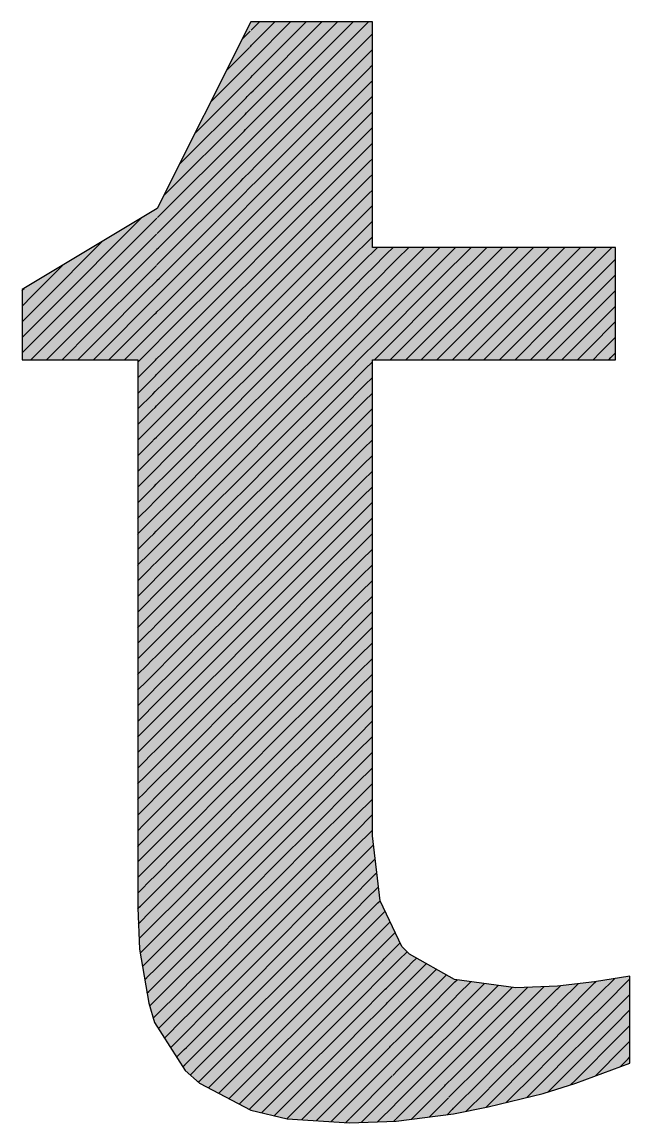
# Model space of a CAD drawing. Extents: x -15895 to 12929, y -2522 to 15173.
# Drawn here: x -8928.59 to -8914.83, y 11081.72 to 11106.65 of the extents above; entities that cross this region are included whole.
import ezdxf

# ---------------------------------------------------------------- set-up
doc = ezdxf.new("R2010")
doc.units = 0
doc.layers.add('MTH-CARIMBO-TXT1', color=1, linetype='Continuous')

msp = doc.modelspace()

# ---------------------------------------------------------------- linework, layer by layer
at = {"layer": 'MTH-CARIMBO-TXT1', "linetype": 'Continuous'}
for p, q in [((-8923.406, 11106.462), (-8923.22, 11106.648)), ((-8923.395, 11106.12), (-8922.867, 11106.648)), ((-8923.384, 11105.777), (-8922.513, 11106.648)), ((-8923.372, 11105.435), (-8922.16, 11106.648)), ((-8923.361, 11105.093), (-8921.806, 11106.648)), ((-8923.35, 11104.751), (-8921.453, 11106.648)), ((-8923.338, 11104.409), (-8921.099, 11106.648)), ((-8923.327, 11104.066), (-8920.746, 11106.648)), ((-8923.606, 11106.262), (-8923.425, 11106.443)), ((-8923.316, 11103.724), (-8920.682, 11106.357)), ((-8920.682, 11106.357), (-8920.665, 11106.374)), ((-8923.963, 11105.552), (-8923.449, 11106.066)), ((-8923.44, 11106.074), (-8923.412, 11106.102)), ((-8923.412, 11106.102), (-8923.395, 11106.12)), ((-8923.304, 11103.382), (-8920.712, 11105.974)), ((-8920.712, 11105.974), (-8920.673, 11106.013)), ((-8920.673, 11106.013), (-8920.66, 11106.026)), ((-8924.319, 11104.841), (-8923.473, 11105.688)), ((-8923.473, 11105.688), (-8923.458, 11105.703)), ((-8923.458, 11105.703), (-8923.412, 11105.749)), ((-8923.412, 11105.749), (-8923.384, 11105.777)), ((-8923.293, 11103.04), (-8920.742, 11105.591)), ((-8920.742, 11105.591), (-8920.68, 11105.652)), ((-8920.68, 11105.652), (-8920.66, 11105.673)), ((-8924.676, 11104.131), (-8923.496, 11105.311)), ((-8923.496, 11105.311), (-8923.476, 11105.331)), ((-8923.476, 11105.331), (-8923.412, 11105.395)), ((-8923.412, 11105.395), (-8923.372, 11105.435)), ((-8920.688, 11105.291), (-8920.66, 11105.319)), ((-8923.412, 11105.041), (-8923.361, 11105.093)), ((-8923.282, 11102.697), (-8920.772, 11105.207)), ((-8920.772, 11105.207), (-8920.688, 11105.291)), ((-8925.033, 11103.421), (-8923.52, 11104.934)), ((-8923.52, 11104.934), (-8923.494, 11104.96)), ((-8923.494, 11104.96), (-8923.412, 11105.041)), ((-8923.27, 11102.355), (-8920.801, 11104.824)), ((-8920.801, 11104.824), (-8920.695, 11104.93)), ((-8920.695, 11104.93), (-8920.66, 11104.966)), ((-8925.39, 11102.71), (-8923.544, 11104.557)), ((-8923.544, 11104.557), (-8923.512, 11104.588)), ((-8923.512, 11104.588), (-8923.412, 11104.688)), ((-8923.412, 11104.688), (-8923.35, 11104.751)), ((-8920.831, 11104.441), (-8920.703, 11104.569)), ((-8920.703, 11104.569), (-8920.66, 11104.612)), ((-8923.53, 11104.216), (-8923.412, 11104.334)), ((-8923.412, 11104.334), (-8923.338, 11104.409)), ((-8923.259, 11102.013), (-8920.831, 11104.441)), ((-8925.528, 11102.219), (-8923.567, 11104.179)), ((-8923.567, 11104.179), (-8923.53, 11104.216)), ((-8923.412, 11103.981), (-8923.327, 11104.066)), ((-8923.248, 11101.671), (-8920.861, 11104.057)), ((-8920.861, 11104.057), (-8920.71, 11104.208)), ((-8920.71, 11104.208), (-8920.66, 11104.259)), ((-8925.516, 11101.877), (-8923.591, 11103.802)), ((-8923.591, 11103.802), (-8923.548, 11103.845)), ((-8923.548, 11103.845), (-8923.412, 11103.981)), ((-8920.891, 11103.674), (-8920.718, 11103.847)), ((-8920.718, 11103.847), (-8920.66, 11103.905)), ((-8923.566, 11103.473), (-8923.412, 11103.627)), ((-8923.412, 11103.627), (-8923.316, 11103.724)), ((-8923.236, 11101.328), (-8920.891, 11103.674)), ((-8920.725, 11103.486), (-8920.66, 11103.551)), ((-8925.505, 11101.534), (-8923.615, 11103.425)), ((-8923.615, 11103.425), (-8923.566, 11103.473)), ((-8923.412, 11103.274), (-8923.304, 11103.382)), ((-8920.921, 11103.29), (-8920.725, 11103.486)), ((-8923.638, 11103.048), (-8923.584, 11103.102)), ((-8923.584, 11103.102), (-8923.412, 11103.274)), ((-8923.225, 11100.986), (-8920.921, 11103.29)), ((-8920.951, 11102.907), (-8920.733, 11103.125)), ((-8920.733, 11103.125), (-8920.66, 11103.198)), ((-8925.494, 11101.192), (-8923.638, 11103.048)), ((-8923.602, 11102.73), (-8923.412, 11102.92)), ((-8923.412, 11102.92), (-8923.293, 11103.04)), ((-8923.214, 11100.644), (-8920.951, 11102.907)), ((-8920.74, 11102.764), (-8920.66, 11102.844)), ((-8925.483, 11100.849), (-8923.662, 11102.67)), ((-8923.662, 11102.67), (-8923.602, 11102.73)), ((-8923.62, 11102.358), (-8923.412, 11102.567)), ((-8923.412, 11102.567), (-8923.282, 11102.697)), ((-8920.98, 11102.524), (-8920.74, 11102.764)), ((-8923.686, 11102.293), (-8923.62, 11102.358)), ((-8923.412, 11102.213), (-8923.27, 11102.355)), ((-8923.202, 11100.302), (-8920.98, 11102.524)), ((-8921.01, 11102.14), (-8920.748, 11102.403)), ((-8920.748, 11102.403), (-8920.66, 11102.491)), ((-8927.92, 11100.18), (-8925.892, 11102.208)), ((-8927.7, 11100.047), (-8925.565, 11102.182)), ((-8925.565, 11102.182), (-8925.539, 11102.207)), ((-8925.472, 11100.507), (-8923.686, 11102.293)), ((-8923.638, 11101.987), (-8923.412, 11102.213)), ((-8923.191, 11099.96), (-8921.01, 11102.14)), ((-8920.755, 11102.042), (-8920.66, 11102.137)), ((-8925.617, 11101.776), (-8925.548, 11101.845)), ((-8925.536, 11101.857), (-8925.516, 11101.877)), ((-8925.461, 11100.164), (-8923.709, 11101.916)), ((-8923.709, 11101.916), (-8923.638, 11101.987)), ((-8923.657, 11101.615), (-8923.412, 11101.86)), ((-8923.412, 11101.86), (-8923.259, 11102.013)), ((-8921.04, 11101.757), (-8920.755, 11102.042)), ((-8928.14, 11100.314), (-8926.776, 11101.678)), ((-8927.48, 11099.914), (-8925.617, 11101.776)), ((-8923.733, 11101.539), (-8923.657, 11101.615)), ((-8923.412, 11101.506), (-8923.248, 11101.671)), ((-8923.18, 11099.617), (-8921.04, 11101.757)), ((-8921.07, 11101.374), (-8920.763, 11101.681)), ((-8920.763, 11101.681), (-8920.66, 11101.784)), ((-8927.259, 11099.78), (-8925.669, 11101.37)), ((-8925.669, 11101.37), (-8925.557, 11101.483)), ((-8925.557, 11101.483), (-8925.544, 11101.496)), ((-8925.537, 11101.503), (-8925.505, 11101.534)), ((-8925.45, 11099.822), (-8923.733, 11101.539)), ((-8923.675, 11101.244), (-8923.412, 11101.506)), ((-8923.412, 11101.152), (-8923.236, 11101.328)), ((-8923.168, 11099.275), (-8921.07, 11101.374)), ((-8921.1, 11100.99), (-8920.77, 11101.32)), ((-8920.77, 11101.32), (-8920.66, 11101.43)), ((-8920.66, 11101.43), (-8920.582, 11101.508)), ((-8920.66, 11101.077), (-8920.34, 11101.396)), ((-8920.582, 11101.508), (-8920.546, 11101.544)), ((-8920.34, 11101.396), (-8920.193, 11101.544)), ((-8920.098, 11101.284), (-8919.839, 11101.544)), ((-8919.856, 11101.173), (-8919.485, 11101.544)), ((-8919.615, 11101.061), (-8919.132, 11101.544)), ((-8919.373, 11100.949), (-8918.778, 11101.544)), ((-8919.131, 11100.838), (-8918.425, 11101.544)), ((-8918.889, 11100.726), (-8918.071, 11101.544)), ((-8918.647, 11100.614), (-8917.718, 11101.544)), ((-8918.405, 11100.503), (-8917.364, 11101.544)), ((-8918.163, 11100.391), (-8917.011, 11101.544)), ((-8917.922, 11100.279), (-8916.657, 11101.544)), ((-8917.68, 11100.168), (-8916.303, 11101.544)), ((-8917.438, 11100.056), (-8915.95, 11101.544)), ((-8917.196, 11099.944), (-8915.596, 11101.544)), ((-8916.954, 11099.832), (-8915.243, 11101.544)), ((-8928.36, 11100.447), (-8927.66, 11101.148)), ((-8925.722, 11100.964), (-8925.565, 11101.121)), ((-8925.565, 11101.121), (-8925.548, 11101.138)), ((-8925.538, 11101.148), (-8925.494, 11101.192)), ((-8925.439, 11099.479), (-8923.757, 11101.161)), ((-8923.757, 11101.161), (-8923.675, 11101.244)), ((-8923.693, 11100.872), (-8923.412, 11101.152)), ((-8920.777, 11100.959), (-8920.66, 11101.077)), ((-8920.66, 11100.723), (-8920.098, 11101.284)), ((-8920.66, 11100.369), (-8919.856, 11101.173)), ((-8920.66, 11100.016), (-8919.615, 11101.061)), ((-8916.712, 11099.721), (-8915.154, 11101.279)), ((-8927.039, 11099.647), (-8925.722, 11100.964)), ((-8925.539, 11100.793), (-8925.483, 11100.849)), ((-8923.781, 11100.784), (-8923.693, 11100.872)), ((-8923.412, 11100.799), (-8923.225, 11100.986)), ((-8923.157, 11098.933), (-8921.1, 11100.99)), ((-8921.129, 11100.607), (-8920.777, 11100.959)), ((-8920.66, 11099.662), (-8919.373, 11100.949)), ((-8920.66, 11099.309), (-8919.131, 11100.838)), ((-8916.47, 11099.609), (-8915.154, 11100.925)), ((-8928.593, 11100.568), (-8928.58, 11100.581)), ((-8928.58, 11100.581), (-8928.543, 11100.617)), ((-8925.774, 11100.559), (-8925.574, 11100.758)), ((-8925.574, 11100.758), (-8925.552, 11100.781)), ((-8925.552, 11100.781), (-8925.539, 11100.793)), ((-8925.428, 11099.137), (-8923.781, 11100.784)), ((-8923.711, 11100.501), (-8923.412, 11100.799)), ((-8923.412, 11100.445), (-8923.214, 11100.644)), ((-8923.146, 11098.591), (-8921.129, 11100.607)), ((-8921.159, 11100.224), (-8920.785, 11100.598)), ((-8920.785, 11100.598), (-8920.66, 11100.723)), ((-8920.614, 11099.001), (-8918.889, 11100.726)), ((-8920.26, 11099.001), (-8918.647, 11100.614)), ((-8916.229, 11099.497), (-8915.154, 11100.571)), ((-8928.593, 11100.215), (-8928.36, 11100.447)), ((-8928.593, 11099.861), (-8928.14, 11100.314)), ((-8926.819, 11099.513), (-8925.774, 11100.559)), ((-8925.826, 11100.153), (-8925.583, 11100.396)), ((-8925.583, 11100.396), (-8925.555, 11100.424)), ((-8925.555, 11100.424), (-8925.54, 11100.439)), ((-8925.54, 11100.439), (-8925.472, 11100.507)), ((-8925.417, 11098.794), (-8923.804, 11100.407)), ((-8923.804, 11100.407), (-8923.711, 11100.501)), ((-8923.729, 11100.129), (-8923.412, 11100.445)), ((-8920.792, 11100.237), (-8920.66, 11100.369)), ((-8919.907, 11099.001), (-8918.405, 11100.503)), ((-8919.553, 11099.001), (-8918.163, 11100.391)), ((-8928.593, 11099.508), (-8927.92, 11100.18)), ((-8926.599, 11099.38), (-8925.826, 11100.153)), ((-8925.591, 11100.034), (-8925.559, 11100.066)), ((-8925.559, 11100.066), (-8925.541, 11100.084)), ((-8925.541, 11100.084), (-8925.461, 11100.164)), ((-8923.828, 11100.03), (-8923.729, 11100.129)), ((-8923.747, 11099.757), (-8923.412, 11100.092)), ((-8923.412, 11100.092), (-8923.202, 11100.302)), ((-8923.134, 11098.248), (-8921.159, 11100.224)), ((-8921.189, 11099.84), (-8920.792, 11100.237)), ((-8919.199, 11099.001), (-8917.922, 11100.279)), ((-8918.846, 11099.001), (-8917.68, 11100.168)), ((-8915.987, 11099.386), (-8915.154, 11100.218)), ((-8928.593, 11099.154), (-8927.7, 11100.047)), ((-8928.392, 11099.001), (-8927.48, 11099.914)), ((-8925.878, 11099.747), (-8925.591, 11100.034)), ((-8925.543, 11099.729), (-8925.45, 11099.822)), ((-8925.406, 11098.452), (-8923.828, 11100.03)), ((-8923.412, 11099.738), (-8923.191, 11099.96)), ((-8923.123, 11097.906), (-8921.189, 11099.84)), ((-8921.219, 11099.457), (-8920.8, 11099.876)), ((-8920.8, 11099.876), (-8920.66, 11100.016)), ((-8918.492, 11099.001), (-8917.438, 11100.056)), ((-8918.139, 11099.001), (-8917.196, 11099.944)), ((-8917.785, 11099.001), (-8916.954, 11099.832)), ((-8915.745, 11099.274), (-8915.154, 11099.864)), ((-8928.038, 11099.001), (-8927.259, 11099.78)), ((-8927.685, 11099.001), (-8927.039, 11099.647)), ((-8926.379, 11099.247), (-8925.878, 11099.747)), ((-8925.93, 11099.342), (-8925.6, 11099.672)), ((-8925.6, 11099.672), (-8925.563, 11099.709)), ((-8925.563, 11099.709), (-8925.543, 11099.729)), ((-8925.395, 11098.109), (-8923.852, 11099.652)), ((-8923.852, 11099.652), (-8923.747, 11099.757)), ((-8923.765, 11099.386), (-8923.412, 11099.738)), ((-8923.412, 11099.385), (-8923.18, 11099.617)), ((-8920.807, 11099.515), (-8920.66, 11099.662)), ((-8917.432, 11099.001), (-8916.712, 11099.721)), ((-8917.078, 11099.001), (-8916.47, 11099.609)), ((-8927.331, 11099.001), (-8926.819, 11099.513)), ((-8926.978, 11099.001), (-8926.599, 11099.38)), ((-8926.159, 11099.113), (-8925.93, 11099.342)), ((-8925.609, 11099.31), (-8925.567, 11099.351)), ((-8925.567, 11099.351), (-8925.544, 11099.375)), ((-8925.544, 11099.375), (-8925.439, 11099.479)), ((-8923.875, 11099.275), (-8923.765, 11099.386)), ((-8923.783, 11099.014), (-8923.412, 11099.385)), ((-8923.112, 11097.564), (-8921.219, 11099.457)), ((-8921.249, 11099.073), (-8920.807, 11099.515)), ((-8916.725, 11099.001), (-8916.229, 11099.497)), ((-8916.371, 11099.001), (-8915.987, 11099.386)), ((-8915.503, 11099.162), (-8915.154, 11099.511)), ((-8926.624, 11099.001), (-8926.379, 11099.247)), ((-8926.27, 11099.001), (-8926.159, 11099.113)), ((-8925.974, 11098.945), (-8925.609, 11099.31)), ((-8925.545, 11099.02), (-8925.428, 11099.137)), ((-8925.384, 11097.767), (-8923.875, 11099.275)), ((-8923.412, 11099.031), (-8923.168, 11099.275)), ((-8923.1, 11097.222), (-8921.249, 11099.073)), ((-8921.278, 11098.69), (-8920.815, 11099.154)), ((-8920.815, 11099.154), (-8920.66, 11099.309)), ((-8916.017, 11099.001), (-8915.745, 11099.274)), ((-8915.664, 11099.001), (-8915.503, 11099.162)), ((-8915.261, 11099.051), (-8915.154, 11099.157)), ((-8925.973, 11098.592), (-8925.617, 11098.947)), ((-8925.617, 11098.947), (-8925.571, 11098.994)), ((-8925.571, 11098.994), (-8925.545, 11099.02)), ((-8925.373, 11097.424), (-8923.899, 11098.898)), ((-8923.899, 11098.898), (-8923.783, 11099.014)), ((-8923.801, 11098.643), (-8923.412, 11099.031)), ((-8923.412, 11098.678), (-8923.157, 11098.933)), ((-8920.822, 11098.793), (-8920.66, 11098.955)), ((-8915.31, 11099.001), (-8915.261, 11099.051)), ((-8925.972, 11098.24), (-8925.626, 11098.585)), ((-8925.626, 11098.585), (-8925.574, 11098.637)), ((-8925.574, 11098.637), (-8925.546, 11098.665)), ((-8925.546, 11098.665), (-8925.417, 11098.794)), ((-8923.923, 11098.521), (-8923.801, 11098.643)), ((-8923.819, 11098.271), (-8923.412, 11098.678)), ((-8923.412, 11098.324), (-8923.146, 11098.591)), ((-8923.089, 11096.88), (-8921.278, 11098.69)), ((-8921.308, 11098.307), (-8920.822, 11098.793)), ((-8920.83, 11098.432), (-8920.66, 11098.602)), ((-8925.547, 11098.311), (-8925.406, 11098.452)), ((-8925.362, 11097.082), (-8923.923, 11098.521)), ((-8923.837, 11097.899), (-8923.412, 11098.324)), ((-8921.338, 11097.923), (-8920.83, 11098.432)), ((-8925.971, 11097.887), (-8925.635, 11098.223)), ((-8925.635, 11098.223), (-8925.578, 11098.279)), ((-8925.578, 11098.279), (-8925.547, 11098.311)), ((-8925.548, 11097.956), (-8925.395, 11098.109)), ((-8925.35, 11096.739), (-8923.946, 11098.143)), ((-8923.946, 11098.143), (-8923.819, 11098.271)), ((-8923.412, 11097.97), (-8923.134, 11098.248)), ((-8923.078, 11096.537), (-8921.308, 11098.307)), ((-8921.368, 11097.54), (-8920.837, 11098.071)), ((-8920.837, 11098.071), (-8920.66, 11098.248)), ((-8925.97, 11097.534), (-8925.643, 11097.861)), ((-8925.643, 11097.861), (-8925.582, 11097.922)), ((-8925.582, 11097.922), (-8925.548, 11097.956)), ((-8923.97, 11097.766), (-8923.837, 11097.899)), ((-8923.855, 11097.528), (-8923.412, 11097.97)), ((-8923.412, 11097.617), (-8923.123, 11097.906)), ((-8923.066, 11096.195), (-8921.338, 11097.923)), ((-8920.845, 11097.71), (-8920.66, 11097.895)), ((-8925.586, 11097.565), (-8925.549, 11097.601)), ((-8925.549, 11097.601), (-8925.384, 11097.767)), ((-8925.339, 11096.397), (-8923.97, 11097.766)), ((-8923.873, 11097.156), (-8923.412, 11097.617)), ((-8921.398, 11097.157), (-8920.845, 11097.71)), ((-8925.969, 11097.182), (-8925.652, 11097.498)), ((-8925.652, 11097.498), (-8925.586, 11097.565)), ((-8925.55, 11097.247), (-8925.373, 11097.424)), ((-8925.328, 11096.054), (-8923.994, 11097.389)), ((-8923.994, 11097.389), (-8923.855, 11097.528)), ((-8923.412, 11097.263), (-8923.112, 11097.564)), ((-8923.055, 11095.853), (-8921.368, 11097.54)), ((-8921.427, 11096.773), (-8920.852, 11097.349)), ((-8920.852, 11097.349), (-8920.66, 11097.541)), ((-8925.968, 11096.829), (-8925.661, 11097.136)), ((-8925.661, 11097.136), (-8925.59, 11097.207)), ((-8925.59, 11097.207), (-8925.55, 11097.247)), ((-8925.551, 11096.892), (-8925.362, 11097.082)), ((-8924.017, 11097.012), (-8923.873, 11097.156)), ((-8923.891, 11096.785), (-8923.412, 11097.263)), ((-8923.412, 11096.91), (-8923.1, 11097.222)), ((-8923.044, 11095.511), (-8921.398, 11097.157)), ((-8920.86, 11096.988), (-8920.66, 11097.188)), ((-8925.669, 11096.774), (-8925.593, 11096.85)), ((-8925.593, 11096.85), (-8925.551, 11096.892)), ((-8925.317, 11095.712), (-8924.017, 11097.012)), ((-8923.909, 11096.413), (-8923.412, 11096.91)), ((-8923.412, 11096.556), (-8923.089, 11096.88)), ((-8921.457, 11096.39), (-8920.86, 11096.988)), ((-8920.867, 11096.626), (-8920.66, 11096.834)), ((-8925.967, 11096.477), (-8925.669, 11096.774)), ((-8925.552, 11096.537), (-8925.35, 11096.739)), ((-8925.306, 11095.369), (-8924.041, 11096.634)), ((-8924.041, 11096.634), (-8923.891, 11096.785)), ((-8923.032, 11095.168), (-8921.427, 11096.773)), ((-8921.487, 11096.007), (-8920.867, 11096.626)), ((-8925.966, 11096.124), (-8925.678, 11096.412)), ((-8925.678, 11096.412), (-8925.597, 11096.493)), ((-8925.597, 11096.493), (-8925.552, 11096.537)), ((-8925.554, 11096.183), (-8925.339, 11096.397)), ((-8924.065, 11096.257), (-8923.909, 11096.413)), ((-8923.927, 11096.042), (-8923.412, 11096.556)), ((-8923.412, 11096.203), (-8923.078, 11096.537)), ((-8923.021, 11094.826), (-8921.457, 11096.39)), ((-8920.875, 11096.265), (-8920.66, 11096.48)), ((-8925.687, 11096.05), (-8925.601, 11096.135)), ((-8925.601, 11096.135), (-8925.554, 11096.183)), ((-8925.295, 11095.027), (-8924.065, 11096.257)), ((-8923.945, 11095.67), (-8923.412, 11096.203)), ((-8923.412, 11095.849), (-8923.066, 11096.195)), ((-8921.517, 11095.623), (-8920.875, 11096.265)), ((-8920.882, 11095.904), (-8920.66, 11096.127)), ((-8925.965, 11095.772), (-8925.687, 11096.05)), ((-8925.605, 11095.778), (-8925.555, 11095.828)), ((-8925.555, 11095.828), (-8925.328, 11096.054)), ((-8925.284, 11094.685), (-8924.089, 11095.88)), ((-8924.089, 11095.88), (-8923.927, 11096.042)), ((-8923.963, 11095.298), (-8923.412, 11095.849)), ((-8923.412, 11095.496), (-8923.055, 11095.853)), ((-8923.01, 11094.484), (-8921.487, 11096.007)), ((-8921.547, 11095.24), (-8920.882, 11095.904)), ((-8925.964, 11095.419), (-8925.695, 11095.687)), ((-8925.695, 11095.687), (-8925.605, 11095.778)), ((-8925.556, 11095.473), (-8925.317, 11095.712)), ((-8924.112, 11095.503), (-8923.945, 11095.67)), ((-8922.998, 11094.142), (-8921.517, 11095.623)), ((-8920.89, 11095.543), (-8920.66, 11095.773)), ((-8925.974, 11095.409), (-8925.964, 11095.419)), ((-8925.963, 11095.067), (-8925.704, 11095.325)), ((-8925.704, 11095.325), (-8925.609, 11095.421)), ((-8925.609, 11095.421), (-8925.556, 11095.473)), ((-8925.557, 11095.119), (-8925.306, 11095.369)), ((-8925.273, 11094.342), (-8924.112, 11095.503)), ((-8923.981, 11094.927), (-8923.412, 11095.496)), ((-8923.412, 11095.142), (-8923.044, 11095.511)), ((-8921.576, 11094.857), (-8920.89, 11095.543)), ((-8920.897, 11095.182), (-8920.66, 11095.42)), ((-8925.612, 11095.063), (-8925.557, 11095.119)), ((-8925.262, 11094), (-8924.136, 11095.125)), ((-8924.136, 11095.125), (-8923.963, 11095.298)), ((-8923.999, 11094.555), (-8923.412, 11095.142)), ((-8923.412, 11094.788), (-8923.032, 11095.168)), ((-8922.987, 11093.8), (-8921.547, 11095.24)), ((-8921.606, 11094.473), (-8920.897, 11095.182)), ((-8925.974, 11095.055), (-8925.963, 11095.067)), ((-8925.962, 11094.714), (-8925.713, 11094.963)), ((-8925.713, 11094.963), (-8925.612, 11095.063)), ((-8925.558, 11094.764), (-8925.295, 11095.027)), ((-8924.16, 11094.748), (-8923.981, 11094.927)), ((-8923.412, 11094.435), (-8923.021, 11094.826)), ((-8922.976, 11093.457), (-8921.576, 11094.857)), ((-8920.905, 11094.821), (-8920.66, 11095.066)), ((-8925.974, 11094.702), (-8925.962, 11094.714)), ((-8925.961, 11094.362), (-8925.721, 11094.601)), ((-8925.721, 11094.601), (-8925.616, 11094.706)), ((-8925.616, 11094.706), (-8925.558, 11094.764)), ((-8925.559, 11094.409), (-8925.284, 11094.685)), ((-8925.251, 11093.657), (-8924.16, 11094.748)), ((-8924.017, 11094.184), (-8923.412, 11094.788)), ((-8921.636, 11094.09), (-8920.905, 11094.821)), ((-8920.912, 11094.46), (-8920.66, 11094.713)), ((-8925.974, 11094.348), (-8925.961, 11094.362)), ((-8925.73, 11094.238), (-8925.62, 11094.349)), ((-8925.62, 11094.349), (-8925.559, 11094.409)), ((-8925.56, 11094.055), (-8925.273, 11094.342)), ((-8925.24, 11093.315), (-8924.183, 11094.371)), ((-8924.183, 11094.371), (-8923.999, 11094.555)), ((-8924.035, 11093.812), (-8923.412, 11094.435)), ((-8923.412, 11094.081), (-8923.01, 11094.484)), ((-8922.964, 11093.115), (-8921.606, 11094.473)), ((-8921.666, 11093.706), (-8920.912, 11094.46)), ((-8920.92, 11094.099), (-8920.66, 11094.359)), ((-8925.959, 11094.009), (-8925.73, 11094.238)), ((-8924.207, 11093.994), (-8924.017, 11094.184)), ((-8924.053, 11093.44), (-8923.412, 11094.081)), ((-8923.412, 11093.728), (-8922.998, 11094.142)), ((-8922.953, 11092.773), (-8921.636, 11094.09)), ((-8921.696, 11093.323), (-8920.92, 11094.099)), ((-8925.974, 11093.995), (-8925.959, 11094.009)), ((-8925.958, 11093.656), (-8925.739, 11093.876)), ((-8925.739, 11093.876), (-8925.624, 11093.991)), ((-8925.624, 11093.991), (-8925.56, 11094.055)), ((-8925.561, 11093.7), (-8925.262, 11094)), ((-8925.229, 11092.972), (-8924.207, 11093.994)), ((-8920.927, 11093.738), (-8920.66, 11094.006)), ((-8925.974, 11093.641), (-8925.958, 11093.656)), ((-8925.747, 11093.514), (-8925.628, 11093.634)), ((-8925.628, 11093.634), (-8925.561, 11093.7)), ((-8925.562, 11093.345), (-8925.251, 11093.657)), ((-8925.218, 11092.63), (-8924.231, 11093.617)), ((-8924.231, 11093.617), (-8924.035, 11093.812)), ((-8924.071, 11093.069), (-8923.412, 11093.728)), ((-8923.412, 11093.374), (-8922.987, 11093.8)), ((-8922.942, 11092.431), (-8921.666, 11093.706)), ((-8921.726, 11092.94), (-8920.927, 11093.738)), ((-8920.934, 11093.377), (-8920.66, 11093.652)), ((-8925.957, 11093.304), (-8925.747, 11093.514)), ((-8925.631, 11093.277), (-8925.562, 11093.345)), ((-8924.254, 11093.239), (-8924.053, 11093.44)), ((-8924.089, 11092.697), (-8923.412, 11093.374)), ((-8923.412, 11093.021), (-8922.976, 11093.457)), ((-8921.755, 11092.556), (-8920.934, 11093.377)), ((-8925.974, 11093.288), (-8925.957, 11093.304)), ((-8925.956, 11092.951), (-8925.756, 11093.152)), ((-8925.756, 11093.152), (-8925.631, 11093.277)), ((-8925.563, 11092.991), (-8925.24, 11093.315)), ((-8925.207, 11092.287), (-8924.254, 11093.239)), ((-8923.412, 11092.667), (-8922.964, 11093.115)), ((-8922.93, 11092.088), (-8921.696, 11093.323)), ((-8920.942, 11093.016), (-8920.66, 11093.298)), ((-8925.974, 11092.934), (-8925.956, 11092.951)), ((-8925.765, 11092.789), (-8925.635, 11092.919)), ((-8925.635, 11092.919), (-8925.563, 11092.991)), ((-8925.565, 11092.636), (-8925.229, 11092.972)), ((-8925.195, 11091.945), (-8924.278, 11092.862)), ((-8924.278, 11092.862), (-8924.071, 11093.069)), ((-8924.107, 11092.326), (-8923.412, 11093.021)), ((-8922.919, 11091.746), (-8921.726, 11092.94)), ((-8921.785, 11092.173), (-8920.942, 11093.016)), ((-8920.949, 11092.655), (-8920.66, 11092.945)), ((-8925.974, 11092.581), (-8925.955, 11092.599)), ((-8925.955, 11092.599), (-8925.765, 11092.789)), ((-8925.639, 11092.562), (-8925.565, 11092.636)), ((-8925.566, 11092.282), (-8925.218, 11092.63)), ((-8924.302, 11092.485), (-8924.089, 11092.697)), ((-8924.125, 11091.954), (-8923.412, 11092.667)), ((-8923.412, 11092.314), (-8922.953, 11092.773)), ((-8921.815, 11091.79), (-8920.949, 11092.655)), ((-8920.957, 11092.294), (-8920.66, 11092.591)), ((-8925.954, 11092.246), (-8925.773, 11092.427)), ((-8925.773, 11092.427), (-8925.639, 11092.562)), ((-8925.184, 11091.602), (-8924.302, 11092.485)), ((-8923.412, 11091.96), (-8922.942, 11092.431)), ((-8922.908, 11091.404), (-8921.755, 11092.556)), ((-8925.974, 11092.227), (-8925.954, 11092.246)), ((-8925.782, 11092.065), (-8925.643, 11092.204)), ((-8925.643, 11092.204), (-8925.566, 11092.282)), ((-8925.567, 11091.927), (-8925.207, 11092.287)), ((-8925.173, 11091.26), (-8924.325, 11092.108)), ((-8924.325, 11092.108), (-8924.107, 11092.326)), ((-8924.143, 11091.582), (-8923.412, 11092.314)), ((-8923.412, 11091.606), (-8922.93, 11092.088)), ((-8922.896, 11091.062), (-8921.785, 11092.173)), ((-8921.845, 11091.406), (-8920.957, 11092.294)), ((-8920.964, 11091.933), (-8920.66, 11092.238)), ((-8925.974, 11091.873), (-8925.953, 11091.894)), ((-8925.953, 11091.894), (-8925.782, 11092.065)), ((-8925.791, 11091.703), (-8925.647, 11091.847)), ((-8925.647, 11091.847), (-8925.567, 11091.927)), ((-8925.568, 11091.572), (-8925.195, 11091.945)), ((-8924.349, 11091.73), (-8924.125, 11091.954)), ((-8924.161, 11091.211), (-8923.412, 11091.96)), ((-8921.875, 11091.023), (-8920.964, 11091.933)), ((-8920.972, 11091.572), (-8920.66, 11091.884)), ((-8925.952, 11091.541), (-8925.791, 11091.703)), ((-8925.569, 11091.218), (-8925.184, 11091.602)), ((-8925.162, 11090.917), (-8924.349, 11091.73)), ((-8924.179, 11090.839), (-8923.412, 11091.606)), ((-8923.412, 11091.253), (-8922.919, 11091.746)), ((-8922.885, 11090.72), (-8921.815, 11091.79)), ((-8925.974, 11091.52), (-8925.952, 11091.541)), ((-8925.951, 11091.189), (-8925.8, 11091.341)), ((-8925.8, 11091.341), (-8925.65, 11091.49)), ((-8925.65, 11091.49), (-8925.568, 11091.572)), ((-8925.151, 11090.575), (-8924.373, 11091.353)), ((-8924.373, 11091.353), (-8924.143, 11091.582)), ((-8923.412, 11090.899), (-8922.908, 11091.404)), ((-8922.874, 11090.377), (-8921.845, 11091.406)), ((-8921.904, 11090.64), (-8920.972, 11091.572)), ((-8920.979, 11091.211), (-8920.66, 11091.531)), ((-8925.974, 11091.166), (-8925.951, 11091.189)), ((-8925.808, 11090.978), (-8925.654, 11091.132)), ((-8925.654, 11091.132), (-8925.569, 11091.218)), ((-8925.57, 11090.863), (-8925.173, 11091.26)), ((-8924.397, 11090.976), (-8924.161, 11091.211)), ((-8924.198, 11090.468), (-8923.412, 11091.253)), ((-8921.934, 11090.256), (-8920.979, 11091.211)), ((-8920.987, 11090.85), (-8920.66, 11091.177)), ((-8925.95, 11090.836), (-8925.808, 11090.978)), ((-8925.658, 11090.775), (-8925.57, 11090.863)), ((-8925.571, 11090.508), (-8925.162, 11090.917)), ((-8925.14, 11090.232), (-8924.397, 11090.976)), ((-8924.42, 11090.599), (-8924.179, 11090.839)), ((-8924.216, 11090.096), (-8923.412, 11090.899)), ((-8923.412, 11090.546), (-8922.896, 11091.062)), ((-8922.862, 11090.035), (-8921.875, 11091.023)), ((-8921.964, 11089.873), (-8920.987, 11090.85)), ((-8925.974, 11090.813), (-8925.95, 11090.836)), ((-8925.949, 11090.484), (-8925.817, 11090.616)), ((-8925.817, 11090.616), (-8925.658, 11090.775)), ((-8925.129, 11089.89), (-8924.42, 11090.599)), ((-8923.412, 11090.192), (-8922.885, 11090.72)), ((-8922.851, 11089.693), (-8921.904, 11090.64)), ((-8920.994, 11090.489), (-8920.66, 11090.824)), ((-8925.974, 11090.459), (-8925.949, 11090.484)), ((-8925.826, 11090.254), (-8925.662, 11090.418)), ((-8925.662, 11090.418), (-8925.571, 11090.508)), ((-8925.572, 11090.154), (-8925.151, 11090.575)), ((-8924.444, 11090.221), (-8924.198, 11090.468)), ((-8924.234, 11089.725), (-8923.412, 11090.546)), ((-8923.412, 11089.839), (-8922.874, 11090.377)), ((-8921.994, 11089.489), (-8920.994, 11090.489)), ((-8921.002, 11090.128), (-8920.66, 11090.47)), ((-8925.974, 11090.106), (-8925.948, 11090.131)), ((-8925.948, 11090.131), (-8925.826, 11090.254)), ((-8925.666, 11090.06), (-8925.572, 11090.154)), ((-8925.573, 11089.799), (-8925.14, 11090.232)), ((-8925.118, 11089.547), (-8924.444, 11090.221)), ((-8924.468, 11089.844), (-8924.216, 11090.096)), ((-8924.252, 11089.353), (-8923.412, 11090.192)), ((-8922.84, 11089.351), (-8921.934, 11090.256)), ((-8922.024, 11089.106), (-8921.002, 11090.128)), ((-8921.009, 11089.767), (-8920.66, 11090.116)), ((-8925.947, 11089.779), (-8925.834, 11089.892)), ((-8925.834, 11089.892), (-8925.666, 11090.06)), ((-8925.575, 11089.444), (-8925.129, 11089.89)), ((-8925.107, 11089.205), (-8924.468, 11089.844)), ((-8923.412, 11089.485), (-8922.862, 11090.035)), ((-8922.828, 11089.008), (-8921.964, 11089.873)), ((-8925.974, 11089.752), (-8925.947, 11089.779)), ((-8925.843, 11089.529), (-8925.669, 11089.703)), ((-8925.669, 11089.703), (-8925.573, 11089.799)), ((-8924.491, 11089.467), (-8924.234, 11089.725)), ((-8924.27, 11088.981), (-8923.412, 11089.839)), ((-8923.412, 11089.132), (-8922.851, 11089.693)), ((-8922.053, 11088.723), (-8921.009, 11089.767)), ((-8921.017, 11089.406), (-8920.66, 11089.763)), ((-8925.974, 11089.399), (-8925.946, 11089.426)), ((-8925.946, 11089.426), (-8925.843, 11089.529)), ((-8925.852, 11089.167), (-8925.673, 11089.346)), ((-8925.673, 11089.346), (-8925.575, 11089.444)), ((-8925.576, 11089.09), (-8925.118, 11089.547)), ((-8925.096, 11088.862), (-8924.491, 11089.467)), ((-8924.515, 11089.09), (-8924.252, 11089.353)), ((-8924.288, 11088.61), (-8923.412, 11089.485)), ((-8923.412, 11088.778), (-8922.84, 11089.351)), ((-8922.817, 11088.666), (-8921.994, 11089.489)), ((-8922.083, 11088.339), (-8921.017, 11089.406)), ((-8921.024, 11089.045), (-8920.66, 11089.409)), ((-8925.945, 11089.073), (-8925.852, 11089.167)), ((-8925.577, 11088.735), (-8925.107, 11089.205)), ((-8924.306, 11088.238), (-8923.412, 11089.132)), ((-8922.806, 11088.324), (-8922.024, 11089.106)), ((-8925.974, 11089.045), (-8925.945, 11089.073)), ((-8925.86, 11088.805), (-8925.677, 11088.988)), ((-8925.677, 11088.988), (-8925.576, 11089.09)), ((-8925.578, 11088.38), (-8925.096, 11088.862)), ((-8925.085, 11088.52), (-8924.515, 11089.09)), ((-8924.539, 11088.712), (-8924.27, 11088.981)), ((-8923.412, 11088.424), (-8922.828, 11089.008)), ((-8922.113, 11087.956), (-8921.024, 11089.045)), ((-8921.032, 11088.684), (-8920.66, 11089.056)), ((-8925.974, 11088.691), (-8925.944, 11088.721)), ((-8925.944, 11088.721), (-8925.86, 11088.805)), ((-8925.869, 11088.443), (-8925.681, 11088.631)), ((-8925.681, 11088.631), (-8925.577, 11088.735)), ((-8925.074, 11088.177), (-8924.539, 11088.712)), ((-8924.562, 11088.335), (-8924.288, 11088.61)), ((-8924.324, 11087.867), (-8923.412, 11088.778)), ((-8923.412, 11088.071), (-8922.817, 11088.666)), ((-8922.794, 11087.982), (-8922.053, 11088.723)), ((-8922.143, 11087.573), (-8921.032, 11088.684)), ((-8921.039, 11088.323), (-8920.66, 11088.702)), ((-8925.974, 11088.338), (-8925.943, 11088.368)), ((-8925.943, 11088.368), (-8925.869, 11088.443)), ((-8925.685, 11088.274), (-8925.578, 11088.38)), ((-8925.579, 11088.026), (-8925.085, 11088.52)), ((-8924.342, 11087.495), (-8923.412, 11088.424)), ((-8921.047, 11087.962), (-8920.66, 11088.349)), ((-8925.878, 11088.081), (-8925.685, 11088.274)), ((-8925.58, 11087.671), (-8925.074, 11088.177)), ((-8925.063, 11087.835), (-8924.562, 11088.335)), ((-8924.586, 11087.958), (-8924.306, 11088.238)), ((-8923.412, 11087.717), (-8922.806, 11088.324)), ((-8922.783, 11087.639), (-8922.083, 11088.339)), ((-8922.173, 11087.189), (-8921.039, 11088.323)), ((-8925.974, 11087.984), (-8925.942, 11088.016)), ((-8925.942, 11088.016), (-8925.878, 11088.081)), ((-8925.886, 11087.718), (-8925.688, 11087.916)), ((-8925.688, 11087.916), (-8925.579, 11088.026)), ((-8925.052, 11087.492), (-8924.586, 11087.958)), ((-8924.61, 11087.581), (-8924.324, 11087.867)), ((-8924.36, 11087.123), (-8923.412, 11088.071)), ((-8923.412, 11087.364), (-8922.794, 11087.982)), ((-8922.772, 11087.297), (-8922.113, 11087.956)), ((-8922.202, 11086.806), (-8921.047, 11087.962)), ((-8921.054, 11087.601), (-8920.679, 11087.976)), ((-8920.679, 11087.976), (-8920.642, 11088.012)), ((-8925.974, 11087.631), (-8925.941, 11087.663)), ((-8925.941, 11087.663), (-8925.886, 11087.718)), ((-8925.692, 11087.559), (-8925.58, 11087.671)), ((-8925.581, 11087.316), (-8925.063, 11087.835)), ((-8924.378, 11086.752), (-8923.412, 11087.717)), ((-8923.412, 11087.01), (-8922.783, 11087.639)), ((-8922.232, 11086.423), (-8921.054, 11087.601)), ((-8920.71, 11087.592), (-8920.615, 11087.686)), ((-8920.615, 11087.686), (-8920.599, 11087.702)), ((-8925.94, 11087.311), (-8925.895, 11087.356)), ((-8925.895, 11087.356), (-8925.692, 11087.559)), ((-8925.582, 11086.962), (-8925.052, 11087.492)), ((-8925.04, 11087.15), (-8924.61, 11087.581)), ((-8924.633, 11087.203), (-8924.342, 11087.495)), ((-8924.396, 11086.38), (-8923.412, 11087.364)), ((-8922.76, 11086.955), (-8922.143, 11087.573)), ((-8921.062, 11087.24), (-8920.71, 11087.592)), ((-8920.74, 11087.208), (-8920.588, 11087.359)), ((-8920.588, 11087.359), (-8920.562, 11087.386)), ((-8925.974, 11087.277), (-8925.94, 11087.311)), ((-8925.904, 11086.994), (-8925.696, 11087.202)), ((-8925.696, 11087.202), (-8925.581, 11087.316)), ((-8925.583, 11086.607), (-8925.04, 11087.15)), ((-8925.029, 11086.807), (-8924.633, 11087.203)), ((-8924.657, 11086.826), (-8924.36, 11087.123)), ((-8923.412, 11086.657), (-8922.772, 11087.297)), ((-8922.749, 11086.613), (-8922.173, 11087.189)), ((-8922.262, 11086.039), (-8921.062, 11087.24)), ((-8921.069, 11086.879), (-8920.74, 11087.208)), ((-8925.974, 11086.924), (-8925.939, 11086.958)), ((-8925.939, 11086.958), (-8925.904, 11086.994)), ((-8925.7, 11086.844), (-8925.582, 11086.962)), ((-8924.414, 11086.009), (-8923.412, 11087.01)), ((-8923.412, 11086.303), (-8922.76, 11086.955)), ((-8922.292, 11085.656), (-8921.069, 11086.879)), ((-8920.771, 11086.824), (-8920.561, 11087.033)), ((-8920.561, 11087.033), (-8920.525, 11087.069)), ((-8925.973, 11086.571), (-8925.938, 11086.606)), ((-8925.938, 11086.606), (-8925.912, 11086.632)), ((-8925.912, 11086.632), (-8925.7, 11086.844)), ((-8925.703, 11086.487), (-8925.583, 11086.607)), ((-8925.584, 11086.252), (-8925.029, 11086.807)), ((-8925.018, 11086.465), (-8924.657, 11086.826)), ((-8924.681, 11086.449), (-8924.378, 11086.752)), ((-8924.432, 11085.637), (-8923.412, 11086.657)), ((-8923.412, 11085.95), (-8922.749, 11086.613)), ((-8922.738, 11086.271), (-8922.202, 11086.806)), ((-8921.076, 11086.518), (-8920.771, 11086.824)), ((-8920.801, 11086.44), (-8920.534, 11086.706)), ((-8920.534, 11086.706), (-8920.488, 11086.752)), ((-8925.921, 11086.269), (-8925.703, 11086.487)), ((-8925.586, 11085.898), (-8925.018, 11086.465)), ((-8925.007, 11086.122), (-8924.681, 11086.449)), ((-8924.705, 11086.072), (-8924.396, 11086.38)), ((-8922.726, 11085.928), (-8922.232, 11086.423)), ((-8922.322, 11085.273), (-8921.076, 11086.518)), ((-8921.084, 11086.157), (-8920.801, 11086.44)), ((-8920.832, 11086.055), (-8920.507, 11086.38)), ((-8920.507, 11086.38), (-8920.464, 11086.423)), ((-8920.464, 11086.423), (-8920.374, 11086.513)), ((-8925.959, 11086.231), (-8925.937, 11086.253)), ((-8925.937, 11086.253), (-8925.921, 11086.269)), ((-8925.93, 11085.907), (-8925.707, 11086.13)), ((-8925.707, 11086.13), (-8925.584, 11086.252)), ((-8925.587, 11085.543), (-8925.007, 11086.122)), ((-8924.45, 11085.266), (-8923.412, 11086.303)), ((-8923.412, 11085.596), (-8922.738, 11086.271)), ((-8922.351, 11084.889), (-8921.084, 11086.157)), ((-8920.44, 11086.094), (-8920.259, 11086.274)), ((-8925.711, 11085.772), (-8925.586, 11085.898)), ((-8924.996, 11085.78), (-8924.705, 11086.072)), ((-8924.728, 11085.694), (-8924.414, 11086.009)), ((-8924.468, 11084.894), (-8923.412, 11085.95)), ((-8923.412, 11085.243), (-8922.726, 11085.928)), ((-8922.715, 11085.586), (-8922.262, 11086.039)), ((-8921.091, 11085.796), (-8920.832, 11086.055)), ((-8920.862, 11085.671), (-8920.48, 11086.053)), ((-8920.48, 11086.053), (-8920.44, 11086.094)), ((-8920.416, 11085.764), (-8920.144, 11086.036)), ((-8925.919, 11085.564), (-8925.711, 11085.772)), ((-8925.588, 11085.188), (-8924.996, 11085.78)), ((-8924.985, 11085.437), (-8924.728, 11085.694)), ((-8924.752, 11085.317), (-8924.432, 11085.637)), ((-8922.704, 11085.244), (-8922.292, 11085.656)), ((-8922.381, 11084.506), (-8921.091, 11085.796)), ((-8921.099, 11085.435), (-8920.862, 11085.671)), ((-8920.893, 11085.287), (-8920.453, 11085.727)), ((-8920.453, 11085.727), (-8920.416, 11085.764)), ((-8920.392, 11085.434), (-8920.03, 11085.797)), ((-8925.867, 11085.262), (-8925.715, 11085.415)), ((-8925.715, 11085.415), (-8925.587, 11085.543)), ((-8925.589, 11084.834), (-8924.985, 11085.437)), ((-8924.486, 11084.522), (-8923.412, 11085.596)), ((-8923.412, 11084.889), (-8922.715, 11085.586)), ((-8922.411, 11084.122), (-8921.099, 11085.435)), ((-8920.923, 11084.903), (-8920.426, 11085.4)), ((-8920.426, 11085.4), (-8920.392, 11085.434)), ((-8920.368, 11085.105), (-8919.999, 11085.474)), ((-8919.999, 11085.474), (-8919.936, 11085.537)), ((-8919.936, 11085.537), (-8919.874, 11085.599)), ((-8919.766, 11085.353), (-8919.663, 11085.456)), ((-8925.719, 11085.057), (-8925.588, 11085.188)), ((-8924.974, 11085.095), (-8924.752, 11085.317)), ((-8924.776, 11084.94), (-8924.45, 11085.266)), ((-8924.504, 11084.151), (-8923.412, 11085.243)), ((-8923.412, 11084.535), (-8922.704, 11085.244)), ((-8922.692, 11084.902), (-8922.322, 11085.273)), ((-8921.106, 11085.074), (-8920.893, 11085.287)), ((-8920.399, 11085.074), (-8920.368, 11085.105)), ((-8920.344, 11084.775), (-8920.011, 11085.108)), ((-8920.011, 11085.108), (-8919.852, 11085.267)), ((-8919.852, 11085.267), (-8919.766, 11085.353)), ((-8919.69, 11085.076), (-8919.437, 11085.328)), ((-8919.614, 11084.799), (-8919.212, 11085.201)), ((-8925.816, 11084.961), (-8925.719, 11085.057)), ((-8925.59, 11084.479), (-8924.974, 11085.095)), ((-8924.963, 11084.752), (-8924.776, 11084.94)), ((-8924.799, 11084.563), (-8924.468, 11084.894)), ((-8924.522, 11083.779), (-8923.412, 11084.889)), ((-8923.412, 11084.182), (-8922.692, 11084.902)), ((-8922.681, 11084.559), (-8922.351, 11084.889)), ((-8922.441, 11083.739), (-8921.106, 11085.074)), ((-8921.114, 11084.713), (-8920.923, 11084.903)), ((-8920.954, 11084.519), (-8920.399, 11085.074)), ((-8920.024, 11084.742), (-8919.769, 11084.997)), ((-8919.769, 11084.997), (-8919.69, 11085.076)), ((-8919.537, 11084.521), (-8918.986, 11085.073)), ((-8919.461, 11084.244), (-8918.806, 11084.899)), ((-8918.806, 11084.899), (-8918.791, 11084.914)), ((-8918.791, 11084.914), (-8918.743, 11084.962)), ((-8918.717, 11084.635), (-8918.432, 11084.919)), ((-8918.643, 11084.355), (-8918.121, 11084.877)), ((-8916.407, 11084.47), (-8916.006, 11084.871)), ((-8916.35, 11084.173), (-8915.637, 11084.886)), ((-8915.637, 11084.886), (-8915.625, 11084.898)), ((-8915.625, 11084.898), (-8915.605, 11084.918)), ((-8915.518, 11084.652), (-8915.181, 11084.988)), ((-8915.41, 11084.406), (-8914.829, 11084.987)), ((-8925.764, 11084.659), (-8925.722, 11084.7)), ((-8925.722, 11084.7), (-8925.589, 11084.834)), ((-8925.591, 11084.124), (-8924.963, 11084.752)), ((-8922.471, 11083.356), (-8921.114, 11084.713)), ((-8920.984, 11084.135), (-8920.372, 11084.747)), ((-8920.372, 11084.747), (-8920.344, 11084.775)), ((-8920.32, 11084.446), (-8920.024, 11084.742)), ((-8920.036, 11084.376), (-8919.686, 11084.726)), ((-8919.686, 11084.726), (-8919.614, 11084.799)), ((-8918.808, 11084.543), (-8918.717, 11084.635)), ((-8918.568, 11084.076), (-8917.81, 11084.834)), ((-8918.494, 11083.796), (-8917.499, 11084.792)), ((-8917.359, 11084.579), (-8917.147, 11084.79)), ((-8917.287, 11084.297), (-8916.779, 11084.805)), ((-8917.215, 11084.016), (-8916.483, 11084.747)), ((-8916.483, 11084.747), (-8916.464, 11084.767)), ((-8916.464, 11084.767), (-8916.405, 11084.825)), ((-8915.717, 11084.453), (-8915.518, 11084.652)), ((-8915.303, 11084.16), (-8914.829, 11084.633)), ((-8925.704, 11084.365), (-8925.59, 11084.479)), ((-8925.504, 11083.858), (-8924.952, 11084.41)), ((-8924.952, 11084.41), (-8924.799, 11084.563)), ((-8924.823, 11084.185), (-8924.486, 11084.522)), ((-8924.54, 11083.408), (-8923.412, 11084.535)), ((-8923.412, 11083.828), (-8922.681, 11084.559)), ((-8922.67, 11084.217), (-8922.381, 11084.506)), ((-8921.121, 11084.351), (-8920.954, 11084.519)), ((-8921.015, 11083.751), (-8920.345, 11084.421)), ((-8920.345, 11084.421), (-8920.32, 11084.446)), ((-8920.296, 11084.116), (-8920.036, 11084.376)), ((-8920.048, 11084.01), (-8919.602, 11084.456)), ((-8919.602, 11084.456), (-8919.537, 11084.521)), ((-8919.385, 11083.967), (-8918.808, 11084.543)), ((-8918.42, 11083.517), (-8917.487, 11084.45)), ((-8917.487, 11084.45), (-8917.359, 11084.579)), ((-8916.537, 11084.339), (-8916.407, 11084.47)), ((-8916.293, 11083.876), (-8915.717, 11084.453)), ((-8915.796, 11084.02), (-8915.41, 11084.406)), ((-8925.621, 11084.094), (-8925.591, 11084.124)), ((-8924.941, 11084.068), (-8924.823, 11084.185)), ((-8924.847, 11083.808), (-8924.504, 11084.151)), ((-8924.558, 11083.036), (-8923.412, 11084.182)), ((-8923.412, 11083.475), (-8922.67, 11084.217)), ((-8922.658, 11083.875), (-8922.411, 11084.122)), ((-8922.5, 11082.972), (-8921.121, 11084.351)), ((-8921.129, 11083.99), (-8920.984, 11084.135)), ((-8920.318, 11084.094), (-8920.296, 11084.116)), ((-8920.061, 11083.644), (-8919.519, 11084.186)), ((-8919.519, 11084.186), (-8919.461, 11084.244)), ((-8919.308, 11083.69), (-8918.81, 11084.188)), ((-8918.81, 11084.188), (-8918.643, 11084.355)), ((-8917.595, 11083.989), (-8917.287, 11084.297)), ((-8917.142, 11083.734), (-8916.537, 11084.339)), ((-8916.592, 11083.931), (-8916.35, 11084.173)), ((-8915.875, 11083.587), (-8915.303, 11084.16)), ((-8915.195, 11083.914), (-8914.829, 11084.279)), ((-8925.367, 11083.641), (-8924.941, 11084.068)), ((-8923.412, 11083.121), (-8922.658, 11083.875)), ((-8922.53, 11082.589), (-8921.129, 11083.99)), ((-8921.045, 11083.367), (-8920.318, 11084.094)), ((-8920.272, 11083.787), (-8920.048, 11084.01)), ((-8920.073, 11083.278), (-8919.436, 11083.916)), ((-8919.436, 11083.916), (-8919.385, 11083.967)), ((-8918.813, 11083.832), (-8918.568, 11084.076)), ((-8918.346, 11083.237), (-8917.595, 11083.989)), ((-8917.703, 11083.527), (-8917.215, 11084.016)), ((-8917.07, 11083.453), (-8916.592, 11083.931)), ((-8916.647, 11083.523), (-8916.293, 11083.876)), ((-8916.237, 11083.579), (-8915.796, 11084.02)), ((-8915.955, 11083.154), (-8915.195, 11083.914)), ((-8915.087, 11083.668), (-8914.829, 11083.926)), ((-8925.231, 11083.424), (-8924.93, 11083.725)), ((-8924.93, 11083.725), (-8924.847, 11083.808)), ((-8924.87, 11083.431), (-8924.522, 11083.779)), ((-8924.576, 11082.664), (-8923.412, 11083.828)), ((-8922.647, 11083.533), (-8922.441, 11083.739)), ((-8922.56, 11082.206), (-8921.136, 11083.629)), ((-8921.136, 11083.629), (-8921.015, 11083.751)), ((-8921.076, 11082.983), (-8920.291, 11083.768)), ((-8920.291, 11083.768), (-8920.272, 11083.787)), ((-8920.248, 11083.457), (-8920.061, 11083.644)), ((-8920.085, 11082.913), (-8919.353, 11083.645)), ((-8919.353, 11083.645), (-8919.308, 11083.69)), ((-8919.232, 11083.412), (-8918.813, 11083.832)), ((-8918.815, 11083.476), (-8918.494, 11083.796)), ((-8917.811, 11083.065), (-8917.142, 11083.734)), ((-8916.034, 11082.721), (-8915.087, 11083.668)), ((-8925.094, 11083.208), (-8924.919, 11083.383)), ((-8924.919, 11083.383), (-8924.87, 11083.431)), ((-8924.894, 11083.054), (-8924.54, 11083.408)), ((-8924.375, 11082.512), (-8923.412, 11083.475)), ((-8923.412, 11082.768), (-8922.647, 11083.533)), ((-8921.144, 11083.268), (-8921.045, 11083.367)), ((-8921.106, 11082.599), (-8920.264, 11083.441)), ((-8920.264, 11083.441), (-8920.248, 11083.457)), ((-8920.098, 11082.547), (-8919.269, 11083.375)), ((-8919.269, 11083.375), (-8919.232, 11083.412)), ((-8919.156, 11083.135), (-8918.815, 11083.476)), ((-8918.817, 11083.12), (-8918.42, 11083.517)), ((-8918.272, 11082.958), (-8917.703, 11083.527)), ((-8917.919, 11082.604), (-8917.07, 11083.453)), ((-8916.998, 11083.171), (-8916.647, 11083.523)), ((-8916.701, 11083.115), (-8916.237, 11083.579)), ((-8916.18, 11083.283), (-8915.875, 11083.587)), ((-8915.62, 11082.782), (-8914.98, 11083.422)), ((-8914.98, 11083.422), (-8914.829, 11083.572)), ((-8924.143, 11082.391), (-8923.412, 11083.121)), ((-8923.412, 11082.414), (-8922.636, 11083.191)), ((-8922.636, 11083.191), (-8922.471, 11083.356)), ((-8922.59, 11081.822), (-8921.144, 11083.268)), ((-8921.137, 11082.215), (-8920.237, 11083.115)), ((-8920.237, 11083.115), (-8920.224, 11083.127)), ((-8920.224, 11083.127), (-8920.073, 11083.278)), ((-8919.186, 11083.105), (-8919.156, 11083.135)), ((-8919.08, 11082.858), (-8918.817, 11083.12)), ((-8918.819, 11082.764), (-8918.346, 11083.237)), ((-8918.027, 11082.142), (-8916.998, 11083.171)), ((-8916.926, 11082.89), (-8916.701, 11083.115)), ((-8916.756, 11082.706), (-8916.18, 11083.283)), ((-8916.123, 11082.986), (-8915.955, 11083.154)), ((-8915.054, 11082.994), (-8914.872, 11083.176)), ((-8914.872, 11083.176), (-8914.829, 11083.219)), ((-8924.957, 11082.991), (-8924.908, 11083.04)), ((-8924.908, 11083.04), (-8924.894, 11083.054)), ((-8924.789, 11082.805), (-8924.558, 11083.036)), ((-8922.625, 11082.848), (-8922.5, 11082.972)), ((-8922.264, 11081.795), (-8921.151, 11082.907)), ((-8921.151, 11082.907), (-8921.076, 11082.983)), ((-8920.2, 11082.798), (-8920.085, 11082.913)), ((-8920.11, 11082.181), (-8919.186, 11083.105)), ((-8918.822, 11082.409), (-8918.272, 11082.958)), ((-8918.198, 11082.678), (-8917.811, 11083.065)), ((-8917.631, 11082.185), (-8916.926, 11082.89)), ((-8916.684, 11082.425), (-8916.123, 11082.986)), ((-8924.601, 11082.639), (-8924.576, 11082.664)), ((-8923.911, 11082.269), (-8923.412, 11082.768)), ((-8923.412, 11082.061), (-8922.625, 11082.848)), ((-8921.167, 11081.831), (-8920.21, 11082.788)), ((-8920.123, 11081.815), (-8919.103, 11082.834)), ((-8919.103, 11082.834), (-8919.08, 11082.858)), ((-8919.003, 11082.581), (-8918.819, 11082.764)), ((-8918.824, 11082.053), (-8918.198, 11082.678)), ((-8916.854, 11082.608), (-8916.756, 11082.706)), ((-8916.173, 11082.582), (-8916.066, 11082.689)), ((-8916.066, 11082.689), (-8916.034, 11082.721)), ((-8923.679, 11082.148), (-8923.412, 11082.414)), ((-8923.168, 11081.951), (-8922.613, 11082.506)), ((-8922.613, 11082.506), (-8922.53, 11082.589)), ((-8921.933, 11081.772), (-8921.159, 11082.546)), ((-8921.159, 11082.546), (-8921.106, 11082.599)), ((-8920.914, 11081.73), (-8920.183, 11082.462)), ((-8920.176, 11082.468), (-8920.098, 11082.547)), ((-8919.779, 11081.805), (-8919.02, 11082.564)), ((-8919.02, 11082.564), (-8919.003, 11082.581)), ((-8918.927, 11082.303), (-8918.822, 11082.409)), ((-8918.535, 11081.988), (-8918.124, 11082.399)), ((-8918.124, 11082.399), (-8917.919, 11082.604)), ((-8917.162, 11082.301), (-8916.854, 11082.608)), ((-8922.881, 11081.884), (-8922.602, 11082.164)), ((-8922.602, 11082.164), (-8922.56, 11082.206)), ((-8921.602, 11081.75), (-8921.166, 11082.185)), ((-8921.166, 11082.185), (-8921.137, 11082.215)), ((-8920.547, 11081.744), (-8920.156, 11082.135)), ((-8920.152, 11082.139), (-8920.11, 11082.181)), ((-8919.371, 11081.859), (-8918.936, 11082.294)), ((-8918.096, 11082.073), (-8918.05, 11082.119)), ((-8918.05, 11082.119), (-8918.027, 11082.142)), ((-8923.447, 11082.026), (-8923.412, 11082.061)), ((-8918.964, 11081.913), (-8918.853, 11082.024)), ((-8918.851, 11082.026), (-8918.824, 11082.053)), ((-8921.271, 11081.727), (-8921.174, 11081.824)), ((-8920.18, 11081.757), (-8920.129, 11081.809))]:
    msp.add_line(p, q, dxfattribs=at)
msp.add_lwpolyline([(-8925.974, 11099.001), (-8925.974, 11086.595), (-8925.936, 11085.659), (-8925.725, 11084.435), (-8925.591, 11083.996), (-8924.903, 11082.906), (-8924.578, 11082.619), (-8923.412, 11082.008), (-8922.59, 11081.817), (-8921.176, 11081.721), (-8920.124, 11081.759), (-8918.825, 11081.931), (-8918.041, 11082.084), (-8916.798, 11082.39), (-8916.053, 11082.619), (-8914.829, 11083.078), (-8914.829, 11085.047), (-8915.632, 11084.913), (-8916.473, 11084.818), (-8917.41, 11084.779), (-8918.805, 11084.971), (-8919.819, 11085.544), (-8919.991, 11085.716), (-8920.488, 11086.748), (-8920.66, 11088.22), (-8920.66, 11099.001), (-8915.154, 11099.001), (-8915.154, 11101.544), (-8920.66, 11101.544), (-8920.66, 11106.648), (-8923.412, 11106.648), (-8925.534, 11102.423), (-8928.593, 11100.588), (-8928.593, 11099.001), (-8925.974, 11099.001)], dxfattribs=at)
for points in [[(-8923.412, 11106.648), (-8925.534, 11102.423), (-8924.903, 11082.906)], [(-8923.412, 11106.648), (-8924.903, 11082.906), (-8924.578, 11082.619)], [(-8923.412, 11106.648), (-8924.578, 11082.619), (-8923.412, 11082.008)], [(-8920.66, 11106.648), (-8923.412, 11106.648), (-8922.59, 11081.817)], [(-8923.412, 11106.648), (-8923.412, 11082.008), (-8922.59, 11081.817)], [(-8920.66, 11106.648), (-8922.59, 11081.817), (-8921.176, 11081.721)], [(-8920.66, 11106.648), (-8921.176, 11081.721), (-8920.66, 11088.22)], [(-8920.66, 11106.648), (-8920.66, 11088.22), (-8920.66, 11099.001)], [(-8920.66, 11106.648), (-8920.66, 11099.001), (-8920.66, 11101.544)], [(-8925.534, 11102.423), (-8928.593, 11100.588), (-8925.974, 11099.001)], [(-8925.534, 11102.423), (-8925.974, 11099.001), (-8925.936, 11085.659)], [(-8925.534, 11102.423), (-8925.936, 11085.659), (-8925.725, 11084.435)], [(-8925.534, 11102.423), (-8925.725, 11084.435), (-8925.591, 11083.996)], [(-8925.534, 11102.423), (-8925.591, 11083.996), (-8924.903, 11082.906)], [(-8920.66, 11101.544), (-8920.66, 11099.001), (-8915.154, 11099.001)], [(-8920.66, 11101.544), (-8915.154, 11099.001), (-8915.154, 11101.544)], [(-8928.593, 11100.588), (-8928.593, 11099.001), (-8925.974, 11099.001)], [(-8925.974, 11099.001), (-8925.974, 11086.595), (-8925.936, 11085.659)], [(-8921.176, 11081.721), (-8920.124, 11081.759), (-8920.66, 11088.22)], [(-8920.124, 11081.759), (-8920.488, 11086.748), (-8920.66, 11088.22)], [(-8920.488, 11086.748), (-8920.124, 11081.759), (-8919.991, 11085.716)], [(-8920.124, 11081.759), (-8918.825, 11081.931), (-8919.991, 11085.716)], [(-8918.825, 11081.931), (-8919.819, 11085.544), (-8919.991, 11085.716)], [(-8919.819, 11085.544), (-8918.825, 11081.931), (-8918.805, 11084.971)], [(-8918.825, 11081.931), (-8918.041, 11082.084), (-8918.805, 11084.971)], [(-8918.805, 11084.971), (-8918.041, 11082.084), (-8917.41, 11084.779)], [(-8916.473, 11084.818), (-8916.053, 11082.619), (-8915.632, 11084.913)], [(-8916.053, 11082.619), (-8914.829, 11083.078), (-8915.632, 11084.913)], [(-8915.632, 11084.913), (-8914.829, 11083.078), (-8914.829, 11085.047)], [(-8918.041, 11082.084), (-8916.798, 11082.39), (-8917.41, 11084.779)], [(-8917.41, 11084.779), (-8916.798, 11082.39), (-8916.473, 11084.818)], [(-8916.798, 11082.39), (-8916.053, 11082.619), (-8916.473, 11084.818)]]:
    msp.add_solid(points, dxfattribs=at)

doc.saveas('drawing.dxf')
